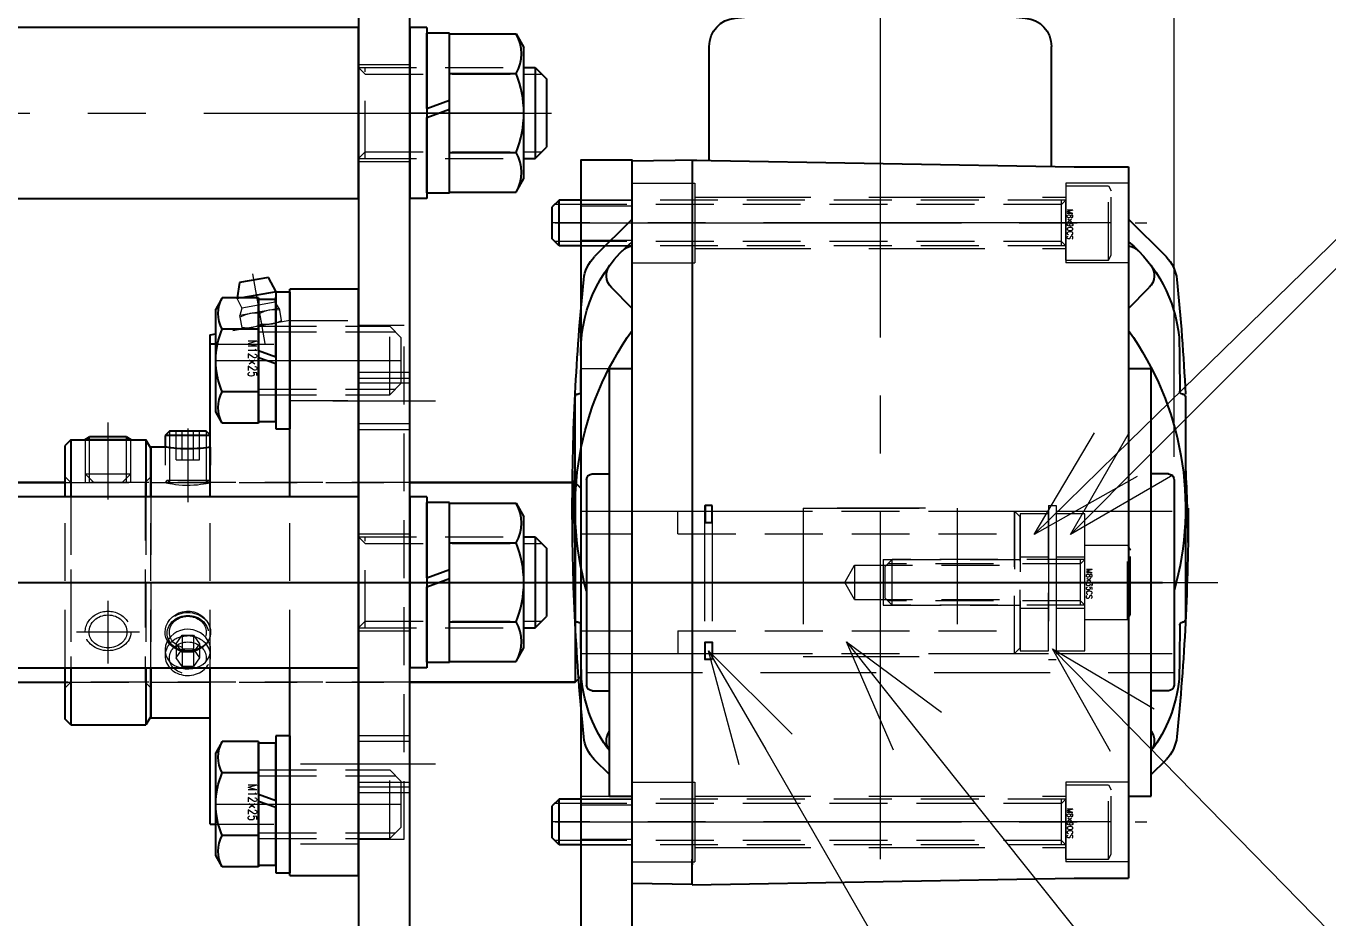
# Model space of a CAD drawing. Header units: millimetres. Extents: x 0 to 49006, y -7876 to 6995.
# Drawn here: x 39706.7 to 39935, y 1601.3 to 1757.7 of the extents above; entities that cross this region are included whole.
import ezdxf
from ezdxf import colors
from ezdxf.entities.mleader import LeaderData, LeaderLine
from ezdxf.enums import TextEntityAlignment as Align
from ezdxf.math import Vec2, Vec3

# ---------------------------------------------------------------- set-up
doc = ezdxf.new("R2010")
doc.units = ezdxf.units.MM
doc.header["$LTSCALE"] = 3.2
doc.header["$PDMODE"] = 99
doc.header["$PDSIZE"] = 1
for name, pattern in [('CENTER2', [28.575, 19.05, -3.175, 3.175, -3.175]), ('Dashed', [2, 1, -1]), ('HIDDEN', [9.525, 6.35, -3.175]), ('HIDDEN2', [4.7625, 3.175, -1.5875])]:
    doc.linetypes.add(name, pattern=pattern)
for name, color, linetype, lineweight in [('01_外形線', 7, 'Continuous', 25), ('02_細線', 5, 'Continuous', 13), ('03_かくれ線', 6, 'HIDDEN2', 13), ('04_HIDDEN', 2, 'HIDDEN', 13), ('04_中心線', 1, 'CENTER2', 9), ('05_CENTER', 4, 'CENTER2', 13), ('07_寸法線', 3, 'Continuous', 9), ('08_DIM', 3, 'Continuous', 13)]:
    doc.layers.add(name, color=color, linetype=linetype, lineweight=lineweight)
doc.layers.add('10_DRAFT', color=8, linetype='Continuous', lineweight=0, plot=False)
doc.styles.get("Standard").update_dxf_attribs({"font": 'txt.shx', "bigfont": 'extfont2.shx'})
doc.styles.add('寸法用', font='simplex.shx', dxfattribs={"width": 0.8, "bigfont": '@extfont2.shx'})
doc.dimstyles.new('機械製図用', dxfattribs={"dimtxt": 3.5, "dimasz": 3.5, "dimexe": 2, "dimexo": 0, "dimgap": 1.2, "dimtad": 1, "dimdsep": 46, "dimtxsty": '寸法用', "dimblk": 'OPEN30', "dimcen": 0, "dimclrd": 256, "dimclre": 256, "dimclrt": 7, "dimazin": 2, "dimtm": 1e-09, "dimtfac": 0.75, "dimtmove": 0, "dimatfit": 3, "dimldrblk": 'OPEN30', "dimfxl": 1, "dimlwd": -1, "dimlwe": -1, "dimarcsym": 0})

# ---------------------------------------------------------------- blocks, each defined once
blk = doc.blocks.new('AM_BALLOON1')
at = {"transparency": 16777216}
blk.add_circle((0, 0), 5, dxfattribs=at)
blk.add_attdef('B_NUMBER', text='', height=3, dxfattribs=at).set_placement((0, 0), align=Align.MIDDLE_CENTER)
blk = doc.blocks.new('_OPEN')
at = {"color": 0, "linetype": 'ByBlock'}
for p, q in [((-1, 0.167), (0, 0)), ((0, 0), (-1, -0.167)), ((0, 0), (-1, 0))]:
    blk.add_line(p, q, dxfattribs=at)
blk = doc.blocks.new('RTWS25b_1_1')
at = {"color": 0}
for points in [[(0, 13.5), (-1.2, 13.5), (-1.2, 10.5), (0, 10.5)], [(0, -13.5), (-1.2, -13.5), (-1.2, -10.5), (0, -10.5)]]:
    blk.add_lwpolyline(points, close=True, dxfattribs=at)
at = {"layer": '10_DRAFT'}
blk.add_line((0, 0), (-1.2, 0), dxfattribs=at)
blk = doc.blocks.new('GM-SHYF-RH 0.2kW、1／30、200V、60Hzc_1_1')
at = {"color": 0}
for p, q in [((18.5, 52.99), (8, 52.81)), ((8, 52.81), (8, -73.81)), ((18.5, 53.01), (18.5, 48.5)), ((18.5, 53), (85.5, 51.83)), ((85.5, 51.83), (95, 51.83)), ((95, -59.28), (95, 51.83)), ((18.5, -64.89), (18.5, 49.51)), ((4, 37.5), (4, -37.5)), ((4, 37.5), (8, 37.5)), ((95, 37.49), (99, 37.49)), ((99, 37.49), (99, -37.49)), ((4, 33.69), (1.41, 31.1)), ((99, 33.69), (101.59, 31.1)), ((1, 19), (4, 19)), ((102, 19), (99, 19)), ((0, -18), (0, 18)), ((103, -18), (103, 18)), ((105, -32.5), (105, 7.01)), ((-2, 6.5), (-2, -32.5)), ((1, -19), (4, -19)), ((102, -19), (99, -19)), ((4, -37.5), (8, -37.5)), ((95, -37.49), (99, -37.49)), ((8, -48.01), (4.35, -51.67)), ((95, -48.01), (98.65, -51.67)), ((8, -63.69), (1.41, -57.1)), ((95, -63.69), (101.59, -57.1)), ((95, -72.85), (95, -59.28)), ((18.5, -74.02), (18.5, -64.89)), ((18.5, -74.02), (18.5, -69.51)), ((18.5, -74.02), (85.5, -72.85)), ((81.5, -72.92), (81.5, -93.94)), ((85.5, -72.85), (95, -72.85)), ((19.25, -74), (8, -73.81)), ((21.5, -73.97), (21.5, -93.94)), ((49, -99.99), (49, -100.5)), ((54, -99.99), (54, -100.5)), ((49, -100.5), (54, -100.5))]:
    blk.add_line(p, q, dxfattribs=at)
for centre, radius, start, end in [((6.08, 26.43), 6.6, 135, 174.2563), ((96.92, 26.43), 6.6, 5.7437, 45), ((24, 14.5), 25, 143.1301, 174.2698), ((6.47, 27.79), 3, 145.3407, 214.6593), ((96.53, 27.79), 3, 325.3407, 34.6593), ((79, 14.5), 25, 5.7302, 36.8699), ((398.1, -13), 400.6, 174.2563, 180), ((-295.1, -13), 400.6, 0, 5.7437), ((1, 18), 1, 90, 180), ((102, 18), 1, 0, 90), ((399, 7), 400, 178.568, 179.9285), ((-296, 7), 400, 0.053, 1.432), ((-1.5, 6.5), 0.5, 90, 180), ((-1.5, 7.5), 0.5, 270, 0), ((104.5, 7.5), 0.5, 180, 270), ((104.5, 6.5), 0.5, 0, 90), ((51.5, -13), 53.5, 164.2841, 215.6016), ((51.5, -13), 53.5, 324.3984, 15.7159), ((398.1, -13), 400.6, 179.0703, 180), ((398.1, 0), 400.6, 180.9297, 182.8629), ((-295.1, 0), 400.6, 357.1371, 359.0703), ((398.1, -13), 400.6, 180, 185.7437), ((1, -18), 1, 180, 270), ((102, -18), 1, 270, 0), ((-1.5, -32.5), 0.5, 180, 270), ((-1.5, -33.5), 0.5, 0, 90), ((399, -33), 400, 180.0715, 180.8595), ((-295.1, -13), 400.6, 354.2563, 357.1371), ((-296, -33), 400, 358.568, 359.9285), ((104.5, -33.5), 0.5, 90, 180), ((104.5, -32.5), 0.5, 270, 0), ((24, -40.5), 25, 176.5614, 230.2082), ((79, -40.5), 25, 309.7918, 354.2698), ((6.47, -53.79), 3, 135, 217.1625), ((96.53, -53.79), 3, 322.8375, 45), ((6.08, -52.43), 6.6, 185.7437, 225), ((96.92, -52.43), 6.6, 315, 354.2563), ((8.41, -56.02), 3, 224.8696, 262.1781), ((94.59, -56.02), 3, 277.8219, 315.1304), ((26.5, -93.94), 5, 180, 265.1386), ((76.5, -93.94), 5, 274.8614, 0), ((51.5, 200), 300, 265.1386, 274.8614)]:
    blk.add_arc(centre, radius, start, end, dxfattribs=at)
at = {"layer": '04_HIDDEN', "color": 0}
for p, q in [((8, 49), (19, 49)), ((19, 35), (19, 49)), ((84, 35), (84, 49)), ((95, 49), (84, 49)), ((19, 46.5), (84, 46.5)), ((19, 37.5), (84, 37.5)), ((8, 35), (19, 35)), ((95, 35), (84, 35)), ((0, 15.8), (103, 15.8)), ((0, 12.5), (20.65, 12.5)), ((20.65, 13.5), (22, 13.5)), ((20.65, -13.5), (20.65, 13.5)), ((22, -13.5), (22, 13.5)), ((22, 12.5), (38, 12.5)), ((38, -13), (38, 13)), ((38, 13), (65, 13)), ((65, -13), (65, 13)), ((65, 12.5), (81, 12.5)), ((81, 13.5), (82.35, 13.5)), ((81, -13.5), (81, 13.5)), ((82.35, -13.5), (82.35, 13.5)), ((82.35, 12.5), (103, 12.5)), ((0, -12.5), (20.65, -12.5)), ((20.65, -13.5), (22, -13.5)), ((22, -12.5), (38, -12.5)), ((38, -13), (65, -13)), ((65, -12.5), (81, -12.5)), ((81, -13.5), (82.35, -13.5)), ((82.35, -12.5), (103, -12.5)), ((8, -56), (19, -56)), ((19, -70), (19, -56)), ((95, -56), (84, -56)), ((84, -70), (84, -56)), ((19, -58.5), (84, -58.5)), ((19, -67.5), (84, -67.5)), ((8, -70), (19, -70)), ((95, -70), (84, -70))]:
    blk.add_line(p, q, dxfattribs=at)
at = {"layer": '05_CENTER', "color": 0}
for p, q in [((51.5, -103.88), (51.5, 55.94)), ((4.75, 42), (98.25, 42)), ((-7.65, 0), (110.65, 0)), ((4.75, -63), (98.25, -63))]:
    blk.add_line(p, q, dxfattribs=at)
at = {"layer": '10_DRAFT'}
blk.add_line((59.41, -13), (43.91, -13), dxfattribs=at)
blk = doc.blocks.new('A$C02300011_1_1')
at = {"color": 4, "rotation": 180}
for name, p in [('GM-SHYF-RH 0.2kW、1／30、200V、60Hzc_1_1', (260, 0)), ('RTWS25b_1_1', (238, 0))]:
    blk.add_blockref(name, p, dxfattribs=at)
blk = doc.blocks.new('_Open30')
at = {"color": 0, "linetype": 'ByBlock', "lineweight": -2}
for p, q in [((-1, 0.268), (0, 0)), ((0, 0), (-1, -0.268)), ((0, 0), (-1, 0))]:
    blk.add_line(p, q, dxfattribs=at)
blk = doc.blocks.new('*D2294')
at = {"layer": '07_寸法線', "transparency": 16777216}
for p, q in [((38667.98, 1721.29), (38667.98, 2025.4)), ((39907.98, 1682.14), (39907.98, 2025.4)), ((38674.98, 2023.4), (39900.98, 2023.4))]:
    blk.add_line(p, q, dxfattribs=at)
at = {"layer": 'Defpoints', "color": 0, "transparency": 16777216}
for p in [(39907.98, 2023.4), (38667.98, 1717.29), (39907.98, 1678.14)]:
    blk.add_point(p, dxfattribs=at)
at = {"layer": '07_寸法線', "transparency": 16777216, "xscale": 7, "yscale": 7, "zscale": 7, "rotation": 180}
blk.add_blockref('_Open30', (38667.98, 2023.4), dxfattribs=at)
at = {"layer": '07_寸法線', "transparency": 16777216, "xscale": 7, "yscale": 7, "zscale": 7}
blk.add_blockref('_Open30', (39907.98, 2023.4), dxfattribs=at)
at = {"layer": '07_寸法線', "color": 7, "transparency": 16777216, "insert": (39287.98, 2032.4), "char_height": 14, "attachment_point": 5, "style": '寸法用'}
blk.add_mtext('1240', dxfattribs=at)

msp = doc.modelspace()

# ---------------------------------------------------------------- linework, layer by layer
for p, q in [((39651.38, 1677.635), (39713.58, 1677.635)), ((39713.58, 1677.635), (39651.38, 1677.635)), ((39773.98, 1677.635), (39802.98, 1677.635)), ((39802.98, 1677.635), (39773.98, 1677.635)), ((39802.98, 1677.635), (39802.98, 1642.635)), ((39802.98, 1677.635), (39803.98, 1676.635)), ((39802.98, 1677.635), (39802.98, 1642.635)), ((39802.98, 1677.635), (39803.98, 1676.635)), ((39803.98, 1676.635), (39803.98, 1643.635)), ((39803.98, 1676.635), (39803.98, 1643.635)), ((39477.98, 1660.135), (39905.975, 1660.135)), ((39802.98, 1642.635), (39803.98, 1643.635)), ((39802.98, 1642.635), (39803.98, 1643.635)), ((39651.38, 1642.635), (39713.58, 1642.635)), ((39651.38, 1642.635), (39714.02, 1642.635)), ((39773.98, 1642.635), (39802.98, 1642.635)), ((39802.98, 1642.635), (39773.98, 1642.635))]:
    msp.add_line(p, q)
for points in [[(39773.98, 1550.135), (39773.98, 1770.135), (39764.98, 1770.135), (39764.98, 1550.135)], [(39614.98, 1727.408), (39764.98, 1727.408), (39764.98, 1757.408), (39614.98, 1757.408)], [(39812.98, 1550.135), (39812.98, 1734.135), (39803.98, 1734.135), (39803.98, 1550.135)], [(39614.98, 1645.135), (39764.98, 1645.135), (39764.98, 1675.135), (39614.98, 1675.135)]]:
    msp.add_lwpolyline(points, close=True)
for points in [[(39793.98, 1750.408), (39795.98, 1750.408)], [(39795.98, 1750.408), (39797.98, 1748.408)], [(39795.98, 1750.408), (39795.98, 1734.408)], [(39797.98, 1748.408), (39797.98, 1736.408)], [(39795.98, 1734.408), (39797.98, 1736.408)], [(39793.98, 1734.408), (39795.98, 1734.408)], [(39800.18, 1727.135), (39798.98, 1725.935)], [(39798.98, 1720.335), (39798.98, 1725.935)], [(39800.18, 1719.135), (39800.18, 1727.135)], [(39803.98, 1727.135), (39800.18, 1727.135)], [(39800.18, 1719.135), (39798.98, 1720.335)], [(39803.98, 1719.135), (39800.18, 1719.135)], [(39793.98, 1668.135), (39795.98, 1668.135)], [(39795.98, 1668.135), (39797.98, 1666.135)], [(39795.98, 1668.135), (39795.98, 1652.135)], [(39797.98, 1666.135), (39797.98, 1654.135)], [(39795.98, 1652.135), (39797.98, 1654.135)], [(39793.98, 1652.135), (39795.98, 1652.135)], [(39800.18, 1622.135), (39798.98, 1620.935)], [(39798.98, 1615.335), (39798.98, 1620.935)], [(39800.18, 1614.135), (39800.18, 1622.135)], [(39803.98, 1622.135), (39800.18, 1622.135)], [(39800.18, 1614.135), (39798.98, 1615.335)], [(39803.98, 1614.135), (39800.18, 1614.135)]]:
    msp.add_lwpolyline(points)
at = {"layer": '01_外形線'}
for points in [[(39773.98, 1757.408), (39773.98, 1727.408)], [(39776.98, 1757.408), (39773.98, 1757.408)], [(39776.98, 1757.408), (39776.98, 1727.408)], [(39776.98, 1743.208), (39776.98, 1756.408)], [(39780.98, 1756.408), (39776.98, 1756.408)], [(39780.98, 1744.664), (39780.98, 1756.408)], [(39780.98, 1728.551), (39780.98, 1756.264)], [(39780.98, 1756.264), (39792.619, 1756.264)], [(39792.619, 1756.264), (39793.98, 1753.908)], [(39793.98, 1730.908), (39793.98, 1753.908)], [(39780.98, 1749.336), (39792.619, 1749.336)], [(39776.98, 1743.208), (39780.98, 1744.664)], [(39776.98, 1741.608), (39780.98, 1743.064)], [(39776.98, 1728.408), (39776.98, 1741.608)], [(39780.98, 1728.408), (39780.98, 1743.064)], [(39780.98, 1735.48), (39792.619, 1735.48)], [(39792.619, 1728.551), (39793.98, 1730.908)], [(39776.98, 1728.408), (39780.98, 1728.408)], [(39780.98, 1728.551), (39792.619, 1728.551)], [(39776.98, 1727.408), (39773.98, 1727.408)], [(39744.152, 1712.672), (39743.755, 1709.996)], [(39749.194, 1713.561), (39744.152, 1712.672)], [(39750.55, 1711.059), (39749.194, 1713.561)], [(39741.117, 1709.996), (39739.98, 1708.026)], [(39747.48, 1709.996), (39741.117, 1709.996)], [(39750.55, 1711.059), (39744.522, 1709.996)], [(39747.48, 1709.996), (39747.48, 1688.057)], [(39747.48, 1700.718), (39747.48, 1709.776)], [(39747.48, 1709.776), (39750.48, 1709.776)], [(39752.98, 1711.026), (39750.48, 1711.026)], [(39750.48, 1711.026), (39750.48, 1687.026)], [(39750.48, 1699.626), (39750.48, 1709.776)], [(39764.98, 1711.526), (39752.98, 1711.526)], [(39752.98, 1675.135), (39752.98, 1711.526)], [(39752.98, 1711.026), (39752.98, 1687.026)], [(39764.98, 1675.135), (39764.98, 1711.526)], [(39739.98, 1690.026), (39739.98, 1708.026)], [(39738.98, 1703.535), (39739.98, 1703.712)], [(39738.98, 1675.135), (39738.98, 1703.535)], [(39747.48, 1704.511), (39741.117, 1704.511)], [(39739.98, 1701.867), (39738.98, 1701.867)], [(39750.48, 1699.626), (39747.48, 1700.718)], [(39747.48, 1688.276), (39747.48, 1699.518)], [(39750.48, 1698.426), (39747.48, 1699.518)], [(39750.48, 1688.276), (39750.48, 1698.426)], [(39747.48, 1693.541), (39741.117, 1693.541)], [(39741.117, 1688.057), (39739.98, 1690.026)], [(39747.48, 1688.057), (39741.117, 1688.057)], [(39750.48, 1688.276), (39747.48, 1688.276)], [(39750.48, 1687.026), (39752.98, 1687.026)], [(39714.58, 1685.135), (39713.58, 1684.135)], [(39714.58, 1685.135), (39727.714, 1685.135)], [(39714.58, 1685.135), (39714.58, 1675.135)], [(39717.08, 1685.193), (39717.847, 1685.635)], [(39717.08, 1685.193), (39725.08, 1685.193)], [(39717.08, 1685.135), (39717.08, 1685.193)], [(39724.313, 1685.635), (39717.847, 1685.635)], [(39724.313, 1685.635), (39725.08, 1685.193)], [(39725.08, 1685.135), (39725.08, 1685.193)], [(39728.58, 1683.635), (39727.714, 1685.135)], [(39727.714, 1685.135), (39727.714, 1675.135)], [(39731.847, 1686.635), (39731.08, 1685.868)], [(39731.08, 1685.868), (39731.08, 1683.858)], [(39738.98, 1685.868), (39731.08, 1685.868)], [(39738.313, 1686.635), (39731.847, 1686.635)], [(39738.98, 1685.968), (39738.313, 1686.635)], [(39713.58, 1675.135), (39713.58, 1684.135)], [(39728.58, 1675.135), (39728.58, 1683.86)], [(39731.093, 1683.86), (39728.58, 1683.86)], [(39728.58, 1683.635), (39728.58, 1675.135)], [(39735.08, 1683.521), (39734.423, 1683.53), (39733.767, 1683.558), (39733.165, 1683.599), (39732.601, 1683.652), (39732.117, 1683.708), (39731.704, 1683.763), (39731.394, 1683.809), (39731.183, 1683.843), (39731.087, 1683.859), (39731.08, 1683.86)], [(39738.992, 1683.846), (39738.874, 1683.827), (39738.616, 1683.787), (39738.253, 1683.735), (39737.808, 1683.679), (39737.272, 1683.623), (39736.685, 1683.576), (39736.034, 1683.54), (39735.564, 1683.526), (39735.08, 1683.521)], [(39773.98, 1675.135), (39773.98, 1645.135)], [(39776.98, 1675.135), (39773.98, 1675.135)], [(39776.98, 1675.135), (39776.98, 1645.135)], [(39776.98, 1660.935), (39776.98, 1674.135)], [(39780.98, 1674.135), (39776.98, 1674.135)], [(39780.98, 1662.391), (39780.98, 1674.135)], [(39780.98, 1646.279), (39780.98, 1673.992)], [(39780.98, 1673.992), (39792.619, 1673.992)], [(39792.619, 1673.992), (39793.98, 1671.635)], [(39793.98, 1648.635), (39793.98, 1671.635)], [(39780.98, 1667.064), (39792.619, 1667.064)], [(39776.98, 1660.935), (39780.98, 1662.391)], [(39776.98, 1659.335), (39780.98, 1660.791)], [(39780.98, 1646.135), (39780.98, 1660.791)], [(39776.98, 1646.135), (39776.98, 1659.335)], [(39780.98, 1653.207), (39792.619, 1653.207)], [(39792.619, 1646.279), (39793.98, 1648.635)], [(39776.98, 1646.135), (39780.98, 1646.135)], [(39780.98, 1646.279), (39792.619, 1646.279)], [(39713.58, 1636.135), (39713.58, 1645.135)], [(39714.58, 1645.135), (39714.58, 1635.135)], [(39727.714, 1645.135), (39727.714, 1635.135)], [(39728.58, 1636.41), (39728.58, 1645.135)], [(39728.58, 1645.135), (39728.58, 1636.635)], [(39738.98, 1617.735), (39738.98, 1645.135)], [(39752.98, 1608.744), (39752.98, 1645.135)], [(39764.98, 1608.744), (39764.98, 1645.135)], [(39776.98, 1645.135), (39773.98, 1645.135)], [(39728.58, 1636.635), (39727.714, 1635.135)], [(39714.58, 1635.135), (39713.58, 1636.135)], [(39714.58, 1635.135), (39727.714, 1635.135)], [(39728.58, 1636.41), (39738.98, 1636.41)], [(39741.117, 1632.214), (39739.98, 1630.244)], [(39747.48, 1632.214), (39741.117, 1632.214)], [(39747.48, 1632.214), (39747.48, 1610.275)], [(39747.48, 1622.936), (39747.48, 1631.994)], [(39747.48, 1631.994), (39750.48, 1631.994)], [(39752.98, 1633.244), (39750.48, 1633.244)], [(39750.48, 1633.244), (39750.48, 1609.244)], [(39750.48, 1621.844), (39750.48, 1631.994)], [(39752.98, 1633.244), (39752.98, 1609.244)], [(39739.98, 1612.244), (39739.98, 1630.244)], [(39747.48, 1626.729), (39741.117, 1626.729)], [(39750.48, 1621.844), (39747.48, 1622.936)], [(39747.48, 1610.494), (39747.48, 1621.736)], [(39750.48, 1620.644), (39747.48, 1621.736)], [(39750.48, 1610.494), (39750.48, 1620.644)], [(39738.98, 1617.735), (39739.98, 1617.735)], [(39747.48, 1615.76), (39741.117, 1615.76)], [(39741.117, 1610.275), (39739.98, 1612.244)], [(39747.48, 1610.275), (39741.117, 1610.275)], [(39750.48, 1610.494), (39747.48, 1610.494)], [(39750.48, 1609.244), (39752.98, 1609.244)], [(39752.98, 1608.744), (39764.98, 1608.744)]]:
    msp.add_lwpolyline(points, dxfattribs=at)
for points in [[(39792.619, 1749.336, 0.2679491), (39792.619, 1756.264)], [(39792.619, 1735.48, 0.1963667), (39792.619, 1749.336)], [(39792.619, 1728.551, 0.2679491), (39792.619, 1735.48)], [(39741.117, 1704.511, -0.2679491), (39741.117, 1709.996)], [(39741.117, 1693.541, -0.2073316), (39741.117, 1704.511)], [(39741.117, 1688.057, -0.2679491), (39741.117, 1693.541)], [(39792.619, 1667.064, 0.2679491), (39792.619, 1673.992)], [(39792.619, 1653.207, 0.1963667), (39792.619, 1667.064)], [(39792.619, 1646.279, 0.2679491), (39792.619, 1653.207)], [(39741.117, 1626.729, -0.2679491), (39741.117, 1632.214)], [(39741.117, 1615.76, -0.2073316), (39741.117, 1626.729)], [(39741.117, 1610.275, -0.2679491), (39741.117, 1615.76)]]:
    msp.add_lwpolyline(points, format="xyb", dxfattribs=at)
at = {"layer": '02_細線'}
for points in [[(39793.98, 1749.208), (39797.18, 1749.208)], [(39793.98, 1735.608), (39797.18, 1735.608)], [(39803.98, 1726.385), (39799.43, 1726.385)], [(39803.98, 1719.885), (39799.43, 1719.885)], [(39717.847, 1685.135), (39717.847, 1685.635)], [(39724.313, 1685.135), (39724.313, 1685.635)], [(39731.847, 1686.635), (39731.847, 1683.744)], [(39738.313, 1686.635), (39738.313, 1683.744)], [(39793.98, 1666.935), (39797.18, 1666.935)], [(39793.98, 1653.335), (39797.18, 1653.335)], [(39803.98, 1621.385), (39799.43, 1621.385)], [(39803.98, 1614.885), (39799.43, 1614.885)]]:
    msp.add_lwpolyline(points, dxfattribs=at)
at = {"layer": '03_かくれ線'}
for p, q in [((39764.98, 1750.908), (39773.98, 1750.908)), ((39764.98, 1733.908), (39773.98, 1733.908)), ((39803.98, 1727.135), (39812.98, 1727.135)), ((39803.98, 1726.135), (39812.98, 1726.135)), ((39803.98, 1720.135), (39812.98, 1720.135)), ((39803.98, 1719.135), (39812.98, 1719.135)), ((39744.522, 1709.996), (39743.735, 1709.857)), ((39743.735, 1709.857), (39743.755, 1709.996)), ((39752.98, 1706.026), (39739.98, 1703.712)), ((39739.98, 1701.867), (39752.98, 1701.867)), ((39764.98, 1696.955), (39773.98, 1696.955)), ((39764.98, 1695.955), (39773.98, 1695.955)), ((39803.98, 1697.635), (39812.98, 1697.635)), ((39764.98, 1695.135), (39773.98, 1695.135)), ((39764.98, 1687.955), (39773.98, 1687.955)), ((39764.98, 1686.955), (39773.98, 1686.955)), ((39713.58, 1677.635), (39773.98, 1677.635)), ((39773.98, 1677.635), (39713.58, 1677.635)), ((39752.98, 1645.135), (39752.98, 1675.135)), ((39764.98, 1645.135), (39764.98, 1675.135)), ((39803.98, 1672.635), (39879.98, 1672.635)), ((39803.98, 1672.635), (39879.98, 1672.635)), ((39820.98, 1668.635), (39820.98, 1672.635)), ((39879.98, 1672.635), (39880.98, 1671.635)), ((39879.98, 1672.635), (39879.98, 1660.135)), ((39879.98, 1647.635), (39879.98, 1672.635)), ((39879.98, 1672.635), (39880.98, 1671.635)), ((39880.98, 1648.635), (39880.98, 1671.635)), ((39880.98, 1648.635), (39880.98, 1671.635)), ((39764.98, 1668.635), (39773.98, 1668.635)), ((39803.98, 1668.635), (39812.98, 1668.635)), ((39820.98, 1668.635), (39880.98, 1668.635)), ((39856.98, 1664.135), (39880.98, 1664.135)), ((39856.98, 1664.135), (39856.98, 1656.135)), ((39856.98, 1664.135), (39880.98, 1664.135)), ((39856.98, 1664.135), (39856.98, 1656.135)), ((39880.98, 1664.635), (39885.98, 1664.635)), ((39887.33, 1664.635), (39892.33, 1664.635)), ((39850.248, 1660.135), (39851.98, 1663.135)), ((39850.248, 1660.135), (39851.98, 1663.135)), ((39851.98, 1663.135), (39851.98, 1657.135)), ((39851.98, 1663.135), (39880.98, 1663.135)), ((39851.98, 1663.135), (39851.98, 1657.135)), ((39851.98, 1663.135), (39880.98, 1663.135)), ((39851.98, 1657.135), (39850.248, 1660.135)), ((39851.98, 1657.135), (39850.248, 1660.135)), ((39879.98, 1647.635), (39879.98, 1660.135)), ((39851.98, 1657.135), (39880.98, 1657.135)), ((39851.98, 1657.135), (39880.98, 1657.135)), ((39856.98, 1656.135), (39880.98, 1656.135)), ((39856.98, 1656.135), (39880.98, 1656.135)), ((39880.98, 1655.635), (39885.98, 1655.635)), ((39887.33, 1655.635), (39892.33, 1655.635)), ((39764.98, 1651.635), (39773.98, 1651.635)), ((39803.98, 1651.635), (39812.98, 1651.635)), ((39820.98, 1651.635), (39820.98, 1647.635)), ((39820.98, 1651.635), (39880.98, 1651.635)), ((39879.98, 1647.635), (39880.98, 1648.635)), ((39879.98, 1647.635), (39880.98, 1648.635)), ((39803.98, 1647.635), (39879.98, 1647.635)), ((39803.98, 1647.635), (39879.98, 1647.635)), ((39713.58, 1642.635), (39773.98, 1642.635)), ((39773.98, 1642.635), (39713.58, 1642.635)), ((39764.98, 1633.316), (39773.98, 1633.316)), ((39764.98, 1632.316), (39773.98, 1632.316)), ((39764.98, 1625.135), (39773.98, 1625.135)), ((39764.98, 1624.316), (39773.98, 1624.316)), ((39764.98, 1623.316), (39773.98, 1623.316)), ((39803.98, 1622.635), (39812.98, 1622.635)), ((39803.98, 1622.135), (39812.98, 1622.135)), ((39803.98, 1621.135), (39812.98, 1621.135)), ((39739.98, 1617.735), (39752.98, 1617.735)), ((39803.98, 1615.135), (39812.98, 1615.135)), ((39803.98, 1614.135), (39812.98, 1614.135))]:
    msp.add_line(p, q, dxfattribs=at)
for points in [[(39764.98, 1750.408), (39793.98, 1750.408)], [(39766.18, 1749.208), (39764.98, 1750.408)], [(39766.18, 1734.408), (39766.18, 1750.408)], [(39766.18, 1749.208), (39793.98, 1749.208)], [(39766.18, 1735.608), (39764.98, 1734.408)], [(39766.18, 1735.608), (39793.98, 1735.608)], [(39764.98, 1734.408), (39793.98, 1734.408)], [(39888.98, 1716.635), (39888.98, 1729.635)], [(39888.98, 1729.635), (39896.48, 1729.635)], [(39896.48, 1716.635), (39896.48, 1729.635)], [(39896.48, 1729.635), (39896.98, 1728.769)], [(39896.98, 1717.501), (39896.98, 1728.769)], [(39888.98, 1727.135), (39803.98, 1727.135)], [(39888.23, 1726.385), (39803.98, 1726.385)], [(39888.23, 1719.135), (39888.23, 1727.135)], [(39888.23, 1726.385), (39888.98, 1727.135)], [(39888.23, 1719.885), (39803.98, 1719.885)], [(39888.98, 1719.135), (39803.98, 1719.135)], [(39888.23, 1719.885), (39888.98, 1719.135)], [(39888.98, 1716.635), (39896.48, 1716.635)], [(39896.48, 1716.635), (39896.98, 1717.501)], [(39743.735, 1709.857), (39744.531, 1708.22)], [(39750.361, 1709.248), (39750.55, 1711.059)], [(39744.531, 1708.22), (39744.209, 1706.935)], [(39751.103, 1708.151), (39744.209, 1706.935)], [(39750.361, 1709.248), (39744.531, 1708.22)], [(39747.71, 1707.235), (39747.269, 1707.287), (39746.827, 1707.309), (39746.378, 1707.295), (39745.933, 1707.239)], [(39749.38, 1707.847), (39749.258, 1707.823), (39748.86, 1707.724), (39748.472, 1707.591), (39747.71, 1707.235)], [(39751.157, 1707.843), (39750.716, 1707.895), (39750.274, 1707.917), (39749.824, 1707.903), (39749.38, 1707.847)], [(39751.103, 1708.151), (39750.361, 1709.248)], [(39751.103, 1708.151), (39751.527, 1705.748)], [(39744.633, 1704.532), (39744.209, 1706.935)], [(39745.933, 1707.239), (39745.811, 1707.216), (39745.414, 1707.116), (39745.025, 1706.983), (39744.264, 1706.627)], [(39746.356, 1704.836), (39746.479, 1704.859), (39746.876, 1704.959), (39747.264, 1705.092), (39748.026, 1705.448)], [(39747.48, 1705.026), (39770.48, 1705.026)], [(39748.026, 1705.448), (39747.71, 1707.235)], [(39748.026, 1705.448), (39748.467, 1705.395), (39748.909, 1705.373), (39749.358, 1705.388), (39749.803, 1705.444)], [(39749.803, 1705.444), (39749.925, 1705.467), (39750.323, 1705.567), (39750.711, 1705.7), (39751.472, 1706.056)], [(39752.98, 1706.026), (39764.98, 1706.026)], [(39772.98, 1705.135), (39764.98, 1705.135)], [(39770.48, 1705.026), (39772.48, 1703.026)], [(39770.48, 1693.026), (39770.48, 1705.026)], [(39772.98, 1615.135), (39772.98, 1705.135)], [(39744.579, 1704.84), (39745.02, 1704.788), (39745.462, 1704.766), (39745.912, 1704.78), (39746.356, 1704.836)], [(39747.48, 1704.026), (39771.48, 1704.026)], [(39772.48, 1695.026), (39772.48, 1703.026)], [(39747.48, 1694.026), (39771.48, 1694.026)], [(39770.48, 1693.026), (39772.48, 1695.026)], [(39747.48, 1693.026), (39770.48, 1693.026)], [(39752.98, 1692.026), (39764.98, 1692.026)], [(39717.08, 1685.135), (39717.08, 1677.635)], [(39717.847, 1677.635), (39717.847, 1685.135)], [(39724.313, 1677.635), (39724.313, 1685.135)], [(39725.08, 1677.635), (39725.08, 1685.135)], [(39733.059, 1681.635), (39733.059, 1686.635)], [(39734.07, 1681.635), (39734.07, 1686.635)], [(39736.09, 1681.635), (39736.09, 1686.635)], [(39737.101, 1681.635), (39737.101, 1686.635)], [(39739.08, 1685.868), (39738.98, 1685.968)], [(39739.08, 1685.868), (39738.98, 1685.868)], [(39739.08, 1683.86), (39739.08, 1685.868)], [(39731.847, 1683.744), (39731.847, 1677.635)], [(39734.84, 1683.522), (39735.193, 1683.521)], [(39738.313, 1683.744), (39738.313, 1677.635)], [(39739.08, 1683.86), (39738.992, 1683.846)], [(39733.059, 1681.635), (39737.101, 1681.635)], [(39714.58, 1677.635), (39713.58, 1678.635)], [(39714.58, 1677.635), (39714.58, 1642.635)], [(39714.58, 1677.635), (39727.58, 1677.635)], [(39717.08, 1679.135), (39725.08, 1679.135)], [(39718.58, 1677.635), (39717.08, 1679.135)], [(39723.58, 1677.635), (39725.08, 1679.135)], [(39727.58, 1677.635), (39728.58, 1678.635)], [(39727.58, 1677.635), (39727.58, 1642.635)], [(39731.463, 1678.019), (39731.08, 1677.635)], [(39731.08, 1677.635), (39731.133, 1677.623), (39731.299, 1677.587), (39731.561, 1677.532), (39731.927, 1677.461), (39732.376, 1677.385), (39732.913, 1677.309), (39733.504, 1677.245), (39734.161, 1677.197), (39734.814, 1677.174), (39735.494, 1677.177), (39736.131, 1677.204), (39736.756, 1677.254), (39737.322, 1677.319), (39737.842, 1677.395), (39738.283, 1677.471), (39738.645, 1677.541), (39738.897, 1677.595), (39739.046, 1677.628), (39739.08, 1677.635)], [(39731.463, 1678.019), (39731.847, 1677.635)], [(39731.463, 1678.019), (39738.696, 1678.019)], [(39738.313, 1677.635), (39738.696, 1678.019)], [(39739.08, 1677.635), (39738.696, 1678.019)], [(39713.58, 1645.135), (39713.58, 1675.135)], [(39714.58, 1675.135), (39714.58, 1645.135)], [(39727.714, 1675.135), (39727.714, 1645.135)], [(39728.58, 1645.135), (39728.58, 1675.135)], [(39728.58, 1675.135), (39728.58, 1645.135)], [(39738.98, 1645.135), (39738.98, 1675.135)], [(39764.98, 1668.135), (39793.98, 1668.135)], [(39766.18, 1666.935), (39764.98, 1668.135)], [(39766.18, 1652.135), (39766.18, 1668.135)], [(39766.18, 1666.935), (39793.98, 1666.935)], [(39892.33, 1653.635), (39892.33, 1666.635)], [(39892.33, 1666.635), (39899.83, 1666.635)], [(39899.83, 1653.635), (39899.83, 1666.635)], [(39899.83, 1666.635), (39900.33, 1665.769)], [(39858.53, 1664.135), (39857.33, 1662.935)], [(39858.53, 1656.135), (39858.53, 1664.135)], [(39892.33, 1664.135), (39858.53, 1664.135)], [(39891.58, 1656.135), (39891.58, 1664.135)], [(39891.58, 1663.385), (39892.33, 1664.135)], [(39900.33, 1654.501), (39900.33, 1665.769)], [(39857.33, 1657.335), (39857.33, 1662.935)], [(39891.58, 1663.385), (39857.78, 1663.385)], [(39858.53, 1656.135), (39857.33, 1657.335)], [(39731.08, 1651.385), (39731.135, 1651.965), (39731.299, 1652.54), (39731.566, 1653.092), (39731.927, 1653.605), (39732.383, 1654.069), (39732.913, 1654.46), (39733.514, 1654.768), (39734.161, 1654.976), (39734.824, 1655.073), (39735.494, 1655.06), (39736.14, 1654.94), (39736.756, 1654.721), (39737.33, 1654.407), (39737.842, 1654.011), (39738.289, 1653.535), (39738.645, 1653.003), (39738.9, 1652.432), (39738.994, 1652.109)], [(39891.58, 1656.885), (39857.78, 1656.885)], [(39892.33, 1656.135), (39858.53, 1656.135)], [(39891.58, 1656.885), (39892.33, 1656.135)], [(39766.18, 1653.335), (39764.98, 1652.135)], [(39766.18, 1653.335), (39793.98, 1653.335)], [(39892.33, 1653.635), (39899.83, 1653.635)], [(39899.83, 1653.635), (39900.33, 1654.501)], [(39735.08, 1651.907), (39734.414, 1651.853), (39733.767, 1651.696), (39733.157, 1651.44), (39732.601, 1651.096), (39732.111, 1650.67), (39731.704, 1650.18), (39731.391, 1649.637), (39731.183, 1649.061), (39731.087, 1648.478), (39731.08, 1648.273)], [(39738.985, 1650.645), (39738.813, 1650.173), (39738.53, 1649.691), (39738.147, 1649.257), (39737.681, 1648.886), (39737.13, 1648.581), (39736.52, 1648.355), (39735.871, 1648.212), (39735.199, 1648.154), (39734.539, 1648.181), (39733.894, 1648.288), (39733.286, 1648.474), (39732.726, 1648.735), (39732.221, 1649.076), (39731.794, 1649.484), (39731.456, 1649.961), (39731.221, 1650.489), (39731.116, 1650.929), (39731.08, 1651.385)], [(39733.059, 1649.385), (39734.07, 1650.901)], [(39734.07, 1650.901), (39736.09, 1650.901)], [(39734.07, 1650.901), (39734.07, 1648.401)], [(39739.08, 1648.273), (39739.031, 1648.813), (39738.874, 1649.386), (39738.612, 1649.936), (39738.253, 1650.445), (39737.8, 1650.903), (39737.272, 1651.289), (39736.676, 1651.591), (39736.034, 1651.797), (39735.561, 1651.879), (39735.08, 1651.907)], [(39736.09, 1650.901), (39737.101, 1649.385)], [(39736.09, 1650.901), (39736.09, 1648.401)], [(39739.08, 1651.385), (39739.059, 1651.037), (39738.998, 1650.698), (39738.985, 1650.645)], [(39738.994, 1652.109), (39739.046, 1651.841), (39739.08, 1651.385)], [(39764.98, 1652.135), (39793.98, 1652.135)], [(39731.08, 1648.274), (39731.08, 1647.269)], [(39731.08, 1648.273), (39731.104, 1647.897), (39731.231, 1647.343), (39731.464, 1646.822), (39731.799, 1646.348), (39732.223, 1645.931), (39732.734, 1645.578), (39733.312, 1645.302), (39733.942, 1645.108), (39734.605, 1645.001), (39735.273, 1644.983), (39735.937, 1645.051), (39736.571, 1645.205), (39737.164, 1645.44), (39737.703, 1645.755), (39738.17, 1646.141), (39738.553, 1646.597), (39738.838, 1647.107), (39739.014, 1647.657), (39739.08, 1648.233), (39739.08, 1648.273)], [(39733.059, 1649.385), (39733.059, 1646.885)], [(39734.07, 1647.87), (39733.059, 1649.385)], [(39733.059, 1646.885), (39734.07, 1648.401)], [(39736.09, 1648.401), (39734.07, 1648.401)], [(39737.101, 1649.385), (39736.09, 1647.87)], [(39736.09, 1648.401), (39737.101, 1646.885)], [(39737.101, 1649.385), (39737.101, 1646.885)], [(39739.08, 1647.269), (39739.08, 1648.273)], [(39734.07, 1645.37), (39733.059, 1646.885)], [(39736.09, 1647.87), (39734.07, 1647.87)], [(39734.07, 1647.87), (39734.07, 1645.37)], [(39736.09, 1647.87), (39736.09, 1645.37)], [(39737.101, 1646.885), (39736.09, 1645.37)], [(39736.09, 1645.37), (39734.07, 1645.37)], [(39714.58, 1642.635), (39713.58, 1641.635)], [(39714.58, 1642.635), (39727.58, 1642.635)], [(39727.58, 1642.635), (39728.58, 1641.635)], [(39764.98, 1628.244), (39752.98, 1628.244)], [(39747.48, 1627.244), (39770.48, 1627.244)], [(39747.48, 1626.244), (39771.48, 1626.244)], [(39770.48, 1627.244), (39772.48, 1625.244)], [(39770.48, 1615.244), (39770.48, 1627.244)], [(39772.48, 1617.244), (39772.48, 1625.244)], [(39888.98, 1611.635), (39888.98, 1624.635)], [(39888.98, 1624.635), (39896.48, 1624.635)], [(39896.48, 1611.635), (39896.48, 1624.635)], [(39896.48, 1624.635), (39896.98, 1623.769)], [(39896.98, 1612.501), (39896.98, 1623.769)], [(39888.98, 1622.135), (39803.98, 1622.135)], [(39888.23, 1621.385), (39803.98, 1621.385)], [(39888.23, 1614.135), (39888.23, 1622.135)], [(39888.23, 1621.385), (39888.98, 1622.135)], [(39747.48, 1616.244), (39771.48, 1616.244)], [(39770.48, 1615.244), (39772.48, 1617.244)], [(39747.48, 1615.244), (39770.48, 1615.244)], [(39764.98, 1614.244), (39752.98, 1614.244)], [(39764.98, 1615.135), (39772.98, 1615.135)], [(39888.23, 1614.885), (39803.98, 1614.885)], [(39888.98, 1614.135), (39803.98, 1614.135)], [(39888.23, 1614.885), (39888.98, 1614.135)], [(39888.98, 1611.635), (39896.48, 1611.635)], [(39896.48, 1611.635), (39896.98, 1612.501)]]:
    msp.add_lwpolyline(points, dxfattribs=at)
at = {"layer": '03_かくれ線', "linetype": 'Dashed'}
for points in [[(39731.08, 1683.86), (39731.08, 1677.635)], [(39739.08, 1683.86), (39739.08, 1677.635)]]:
    msp.add_lwpolyline(points, dxfattribs=at)
at = {"layer": '03_かくれ線'}
for points in [[(39880.98, 1648.135), (39885.98, 1648.135), (39885.98, 1672.135), (39880.98, 1672.135)], [(39887.33, 1648.135), (39892.33, 1648.135), (39892.33, 1672.135), (39887.33, 1672.135)]]:
    msp.add_lwpolyline(points, close=True, dxfattribs=at)
at = {"layer": '03_かくれ線', "extrusion": (0, 0, -1)}
for major_axis, ratio, start_param, end_param in [((-4, 0), 0.9239348, 0, 3.1415927), ((3.323, 0), 0.91394, 3.1415927, 6.2831853), ((-4, 0), 0.808116, 3.1415927, 6.2831853), ((-3.323, 0), 0.8181108, 3.1415927, 6.2831853)]:
    msp.add_ellipse((39721.08, 1651.385), major_axis=major_axis, ratio=ratio, start_param=start_param, end_param=end_param, dxfattribs=at)
at = {"layer": '03_かくれ線'}
for centre, major_axis in [((39735.08, 1651.385), (4, 0)), ((39735.08, 1651.194), (-3.616, 0)), ((39735.08, 1651.385), (-3.233, 0)), ((39735.08, 1646.885), (-3.233, 0))]:
    msp.add_ellipse(centre, major_axis=major_axis, ratio=0.8660254, dxfattribs=at)
for start_param, end_param in [(1.5707963, 3.1415927), (0, 1.5707963), (3.1415927, 6.05911), (6.05911, 6.2831853)]:
    msp.add_ellipse((39735.08, 1647.269), major_axis=(4, 0), ratio=0.8660254, start_param=start_param, end_param=end_param, dxfattribs=at)
at = {"layer": '04_中心線'}
for p, q in [((39554.98, 1742.408), (39802.98, 1742.408)), ((39760.48, 1742.408), (39778.48, 1742.408)), ((39799.48, 1723.135), (39817.48, 1723.135)), ((39760.48, 1691.955), (39778.48, 1691.955)), ((38678.096, 1660.135), (39890.98, 1660.135)), ((39554.98, 1660.135), (39802.98, 1660.135)), ((39586.52, 1660.135), (39890.98, 1660.135)), ((39755.98, 1660.135), (39782.98, 1660.135)), ((39760.48, 1660.135), (39778.48, 1660.135)), ((39799.48, 1660.135), (39817.48, 1660.135)), ((39878.48, 1660.135), (39888.48, 1660.135)), ((39884.83, 1660.135), (39894.83, 1660.135)), ((39760.48, 1628.316), (39778.48, 1628.316)), ((39799.48, 1618.135), (39817.48, 1618.135))]:
    msp.add_line(p, q, dxfattribs=at)
for points in [[(39776.98, 1742.408), (39773.98, 1742.408)], [(39780.98, 1742.408), (39776.98, 1742.408)], [(39793.98, 1742.408), (39780.98, 1742.408)], [(39896.98, 1723.135), (39798.98, 1723.135)], [(39748.629, 1702.028), (39746.483, 1714.197)], [(39739.98, 1699.026), (39772.48, 1699.026)], [(39750.48, 1699.026), (39752.98, 1699.026)], [(39752.38, 1699.026), (39765.58, 1699.026)], [(39721.08, 1688.135), (39721.08, 1674.635)], [(39735.08, 1687.085), (39735.08, 1674.174)], [(39731.58, 1660.135), (39710.58, 1660.135)], [(39775.2, 1660.135), (39726.36, 1660.135)], [(39776.98, 1660.135), (39773.98, 1660.135)], [(39780.98, 1660.135), (39776.98, 1660.135)], [(39793.98, 1660.135), (39780.98, 1660.135)], [(39900.33, 1660.135), (39857.33, 1660.135)], [(39721.08, 1656.885), (39721.08, 1645.885)], [(39726.58, 1651.385), (39715.58, 1651.385)], [(39739.98, 1621.244), (39772.48, 1621.244)], [(39750.48, 1621.244), (39752.98, 1621.244)], [(39752.38, 1621.244), (39765.58, 1621.244)], [(39896.98, 1618.135), (39798.98, 1618.135)]]:
    msp.add_lwpolyline(points, dxfattribs=at)

# ---------------------------------------------------------------- block references
at = {"xscale": -1}
msp.add_blockref('A$C02300011_1_1', (40064.98, 1660.135), dxfattribs=at)

# ---------------------------------------------------------------- texts
at = {"layer": '03_かくれ線', "style": '寸法用', "width": 0.8}
for s, height, p in [('M8×90CS', 1, (39889.256, 1725.538)), ('M12×25', 1.5, (39745.68, 1702.591)), ('M8×35CS', 1, (39892.606, 1662.538)), ('M12×25', 1.5, (39745.68, 1624.81)), ('M8×90CS', 1, (39889.256, 1620.538))]:
    msp.add_text(s, height=height, rotation=270, dxfattribs=at).set_placement(p)

# ---------------------------------------------------------------- dimensions: what is measured, and where the dimension line sits
at = {"layer": '07_寸法線'}
dim = msp.add_linear_dim(base=(39907.98, 2023.399), p1=(38667.98, 1717.285), p2=(39907.98, 1678.135), dimstyle='機械製図用', override={"dimtxt": 14, "dimasz": 7, "dimexo": 4, "dimgap": 2}, dxfattribs=at)
dim.commit()
dim.dimension.update_dxf_attribs({"geometry": '*D2294', "text_midpoint": (39287.98, 2032.399)})

# ---------------------------------------------------------------- leaders
at = {"layer": '08_DIM'}
ml = msp.add_multileader_block('Standard', dxfattribs=at)
ml.set_content('AM_BALLOON1', color=256, scale=6)
ml.set_attribute('B_NUMBER', 'N', width=0)
ml.set_leader_properties(color=256, linetype='ByLayer', lineweight=-1)
ml.set_arrow_properties(name='OPEN')
ml.build(insert=Vec2(0, 0))
ml.multileader.update_dxf_attribs({"leader_type": 0, "has_dogleg": 0, "text_right_attachment_type": 6, "dogleg_length": 0, "arrow_head_size": 12, "scale": 6, "block_connection_type": 1})
ctx = ml.context
ctx.base_point, ctx.scale, ctx.char_height, ctx.arrow_head_size, ctx.landing_gap_size, ctx.plane_origin = Vec3(42470.67, 2179.738), 6, 24, 12, 12, Vec3(42470.67, 2179.738)
ctx.right_attachment, ctx.attachment_type = 6, 1
notes = []
notes.append((ctx, [(0, (0, 0, 0), (0, 0), (1, 0), 1, [])]))
ctx.block.insert = Vec3(42470.67, 2179.738)
ml = msp.add_multileader_block('Standard', dxfattribs=at)
ml.set_content('AM_BALLOON1', color=256, scale=6)
ml.set_attribute('B_NUMBER', 'S', width=0)
ml.set_leader_properties(color=256, linetype='ByLayer', lineweight=-1)
ml.set_arrow_properties(name='OPEN')
ml.build(insert=Vec2(0, 0))
ml.multileader.update_dxf_attribs({"leader_type": 0, "has_dogleg": 0, "text_right_attachment_type": 6, "dogleg_length": 0, "arrow_head_size": 12, "scale": 6, "block_connection_type": 1})
ctx = ml.context
ctx.base_point, ctx.scale, ctx.char_height, ctx.arrow_head_size, ctx.landing_gap_size, ctx.plane_origin = Vec3(42373.487, 2107.349), 6, 24, 12, 12, Vec3(42373.487, 2107.349)
ctx.right_attachment, ctx.attachment_type = 6, 1
notes.append((ctx, [(0, (0, 0, 0), (0, 0), (1, 0), 1, [])]))
ctx.block.insert = Vec3(42373.487, 2107.349)
ml = msp.add_multileader_block('Standard', dxfattribs=at)
ml.set_content('AM_BALLOON1', color=256, scale=8)
ml.set_attribute('B_NUMBER', '8', width=0)
ml.set_leader_properties(color=256, linetype='ByLayer', lineweight=-1)
ml.set_arrow_properties(name='OPEN30')
ml.build(insert=Vec2(0, 0))
ml.multileader.update_dxf_attribs({"has_dogleg": 0, "text_right_attachment_type": 6, "dogleg_length": 0, "arrow_head_size": 20, "scale": 8, "block_connection_type": 1})
ctx = ml.context
ctx.base_point, ctx.scale, ctx.char_height, ctx.arrow_head_size, ctx.landing_gap_size, ctx.plane_origin = Vec3(40139.502, 1918.546), 8, 32, 20, 16, Vec3(39828.619, 1962.329)
ctx.right_attachment, ctx.attachment_type = 6, 1
notes.append((ctx, [(1, (1, 1, 0), (40139.502, 1918.546), (1, 0), 0, [(0, [(39883.48, 1668.552)], 0, [])])]))
ctx.block.insert = Vec3(40139.502, 1918.546)
ml = msp.add_multileader_block('Standard', dxfattribs=at)
ml.set_content('AM_BALLOON1', color=256, scale=8)
ml.set_attribute('B_NUMBER', '8', width=0)
ml.set_leader_properties(color=256, linetype='ByLayer', lineweight=-1)
ml.set_arrow_properties(name='OPEN30')
ml.build(insert=Vec2(0, 0))
ml.multileader.update_dxf_attribs({"has_dogleg": 0, "text_right_attachment_type": 6, "dogleg_length": 0, "arrow_head_size": 20, "scale": 8, "block_connection_type": 1})
ctx = ml.context
ctx.base_point, ctx.scale, ctx.char_height, ctx.arrow_head_size, ctx.landing_gap_size, ctx.plane_origin = Vec3(40139.502, 1918.546), 8, 32, 20, 16, Vec3(39834.969, 1962.329)
ctx.right_attachment, ctx.attachment_type = 6, 1
notes.append((ctx, [(1, (1, 1, 0), (40139.502, 1918.546), (1, 0), 0, [(0, [(39889.83, 1668.552)], 0, [])])]))
ctx.block.insert = Vec3(40139.502, 1918.546)
ml = msp.add_multileader_block('Standard', dxfattribs=at)
ml.set_content('AM_BALLOON1', color=256, scale=6)
ml.set_attribute('B_NUMBER', 'D', width=0)
ml.set_leader_properties(color=256, linetype='ByLayer', lineweight=-1)
ml.set_arrow_properties(name='OPEN')
ml.build(insert=Vec2(0, 0))
ml.multileader.update_dxf_attribs({"leader_type": 0, "has_dogleg": 0, "text_right_attachment_type": 6, "dogleg_length": 0, "arrow_head_size": 12, "scale": 6, "block_connection_type": 1})
ctx = ml.context
ctx.base_point, ctx.scale, ctx.char_height, ctx.arrow_head_size, ctx.landing_gap_size, ctx.plane_origin = Vec3(42501.647, 1801.517), 6, 24, 12, 12, Vec3(42501.647, 1801.517)
ctx.right_attachment, ctx.attachment_type = 6, 1
notes.append((ctx, [(0, (0, 0, 0), (0, 0), (1, 0), 1, [])]))
ctx.block.insert = Vec3(42501.647, 1801.517)
ml = msp.add_multileader_block('Standard', dxfattribs=at)
ml.set_content('AM_BALLOON1', color=256, scale=6)
ml.set_attribute('B_NUMBER', 'C', width=0)
ml.set_leader_properties(color=256, linetype='ByLayer', lineweight=-1)
ml.set_arrow_properties(name='OPEN')
ml.build(insert=Vec2(0, 0))
ml.multileader.update_dxf_attribs({"leader_type": 0, "has_dogleg": 0, "text_right_attachment_type": 6, "dogleg_length": 0, "arrow_head_size": 12, "scale": 6, "block_connection_type": 1})
ctx = ml.context
ctx.base_point, ctx.scale, ctx.char_height, ctx.arrow_head_size, ctx.landing_gap_size, ctx.plane_origin = Vec3(42500.521, 1733.139), 6, 24, 12, 12, Vec3(42500.521, 1733.139)
ctx.right_attachment, ctx.attachment_type = 6, 1
notes.append((ctx, [(0, (0, 0, 0), (0, 0), (1, 0), 1, [])]))
ctx.block.insert = Vec3(42500.521, 1733.139)
ml = msp.add_multileader_block('Standard', dxfattribs=at)
ml.set_content('AM_BALLOON1', color=256, scale=8)
ml.set_attribute('B_NUMBER', 'I', width=0)
ml.set_leader_properties(color=256, linetype='ByLayer', lineweight=-1)
ml.set_arrow_properties(name='OPEN')
ml.build(insert=Vec2(0, 0))
ml.multileader.update_dxf_attribs({"leader_type": 0, "has_dogleg": 0, "text_right_attachment_type": 6, "dogleg_length": 0, "arrow_head_size": 16, "scale": 8, "block_connection_type": 1})
ctx = ml.context
ctx.base_point, ctx.scale, ctx.char_height, ctx.arrow_head_size, ctx.landing_gap_size, ctx.plane_origin = Vec3(40183.377, 1678.031), 8, 32, 16, 16, Vec3(40183.377, 1678.031)
ctx.right_attachment, ctx.attachment_type = 6, 1
notes.append((ctx, [(0, (0, 0, 0), (0, 0), (1, 0), 1, [])]))
ctx.block.insert = Vec3(40183.377, 1678.031)
ml = msp.add_multileader_block('Standard', dxfattribs=at)
ml.set_content('AM_BALLOON1', color=256, scale=6)
ml.set_attribute('B_NUMBER', 'B', width=0)
ml.set_leader_properties(color=256, linetype='ByLayer', lineweight=-1)
ml.set_arrow_properties(name='OPEN')
ml.build(insert=Vec2(0, 0))
ml.multileader.update_dxf_attribs({"leader_type": 0, "has_dogleg": 0, "text_right_attachment_type": 6, "dogleg_length": 0, "arrow_head_size": 12, "scale": 6, "block_connection_type": 1})
ctx = ml.context
ctx.base_point, ctx.scale, ctx.char_height, ctx.arrow_head_size, ctx.landing_gap_size, ctx.plane_origin = Vec3(42499.342, 1665.338), 6, 24, 12, 12, Vec3(42499.342, 1665.338)
ctx.right_attachment, ctx.attachment_type = 6, 1
notes.append((ctx, [(0, (0, 0, 0), (0, 0), (1, 0), 1, [])]))
ctx.block.insert = Vec3(42499.342, 1665.338)
ml = msp.add_multileader_block('Standard', dxfattribs=at)
ml.set_content('AM_BALLOON1', color=256, scale=8)
ml.set_attribute('B_NUMBER', 'M', width=0)
ml.set_leader_properties(color=256, linetype='ByLayer', lineweight=-1)
ml.set_arrow_properties(name='OPEN30')
ml.build(insert=Vec2(0, 0))
ml.multileader.update_dxf_attribs({"has_dogleg": 0, "text_right_attachment_type": 6, "dogleg_length": 0, "arrow_head_size": 20, "scale": 8, "block_connection_type": 1})
ctx = ml.context
ctx.base_point, ctx.scale, ctx.char_height, ctx.arrow_head_size, ctx.landing_gap_size, ctx.plane_origin = Vec3(39976.438, 1388.536), 8, 32, 20, 16, Vec3(39705.402, 1940.069)
ctx.right_attachment, ctx.attachment_type = 6, 1
notes.append((ctx, [(1, (1, 1, 0), (39976.438, 1388.536), (1, 0), 0, [(0, [(39826.38, 1648.135)], 0, [])])]))
ctx.block.insert = Vec3(39976.438, 1388.536)
ml = msp.add_multileader_block('Standard', dxfattribs=at)
ml.set_content('AM_BALLOON1', color=256, scale=8)
ml.set_attribute('B_NUMBER', 'W', width=0)
ml.set_leader_properties(color=256, linetype='ByLayer', lineweight=-1)
ml.set_arrow_properties(name='OPEN30')
ml.build(insert=Vec2(0, 0))
ml.multileader.update_dxf_attribs({"has_dogleg": 0, "text_right_attachment_type": 6, "dogleg_length": 0, "arrow_head_size": 20, "scale": 8, "block_connection_type": 1})
ctx = ml.context
ctx.base_point, ctx.scale, ctx.char_height, ctx.arrow_head_size, ctx.landing_gap_size, ctx.plane_origin = Vec3(40056.37, 1391.796), 8, 32, 20, 16, Vec3(39785.334, 1943.328)
ctx.right_attachment, ctx.attachment_type = 6, 1
notes.append((ctx, [(1, (1, 1, 0), (40056.37, 1391.796), (1, 0), 0, [(0, [(39850.525, 1649.683)], 0, [])])]))
ctx.block.insert = Vec3(40056.37, 1391.796)
ml = msp.add_multileader_block('Standard', dxfattribs=at)
ml.set_content('AM_BALLOON1', color=256, scale=8)
ml.set_attribute('B_NUMBER', 'L', width=0)
ml.set_leader_properties(color=256, linetype='ByLayer', lineweight=-1)
ml.set_arrow_properties(name='OPEN30')
ml.build(insert=Vec2(0, 0))
ml.multileader.update_dxf_attribs({"has_dogleg": 0, "text_right_attachment_type": 6, "dogleg_length": 0, "arrow_head_size": 20, "scale": 8, "block_connection_type": 1})
ctx = ml.context
ctx.base_point, ctx.scale, ctx.char_height, ctx.arrow_head_size, ctx.landing_gap_size, ctx.plane_origin = Vec3(40136.327, 1393.666), 8, 32, 20, 16, Vec3(39831.794, 1936.829)
ctx.right_attachment, ctx.attachment_type = 6, 1
notes.append((ctx, [(1, (1, 1, 0), (40136.327, 1393.666), (1, 0), 0, [(0, [(39886.672, 1648.506)], 0, [])])]))
ctx.block.insert = Vec3(40136.327, 1393.666)
for ctx, leaders in notes:
    for number, flags, end, landing, length, lines in leaders:
        leader = LeaderData()
        leader.index, (leader.has_last_leader_line, leader.has_dogleg_vector, leader.attachment_direction) = number, flags
        leader.last_leader_point, leader.dogleg_vector, leader.dogleg_length = Vec3(end), Vec3(landing), length
        for number, points, colour, breaks in lines:
            line = LeaderLine()
            line.index, line.vertices, line.color, line.breaks = number, Vec3.list(points), colors.encode_raw_color(colour), breaks
            leader.lines.append(line)
        ctx.leaders.append(leader)

doc.saveas('drawing.dxf')
